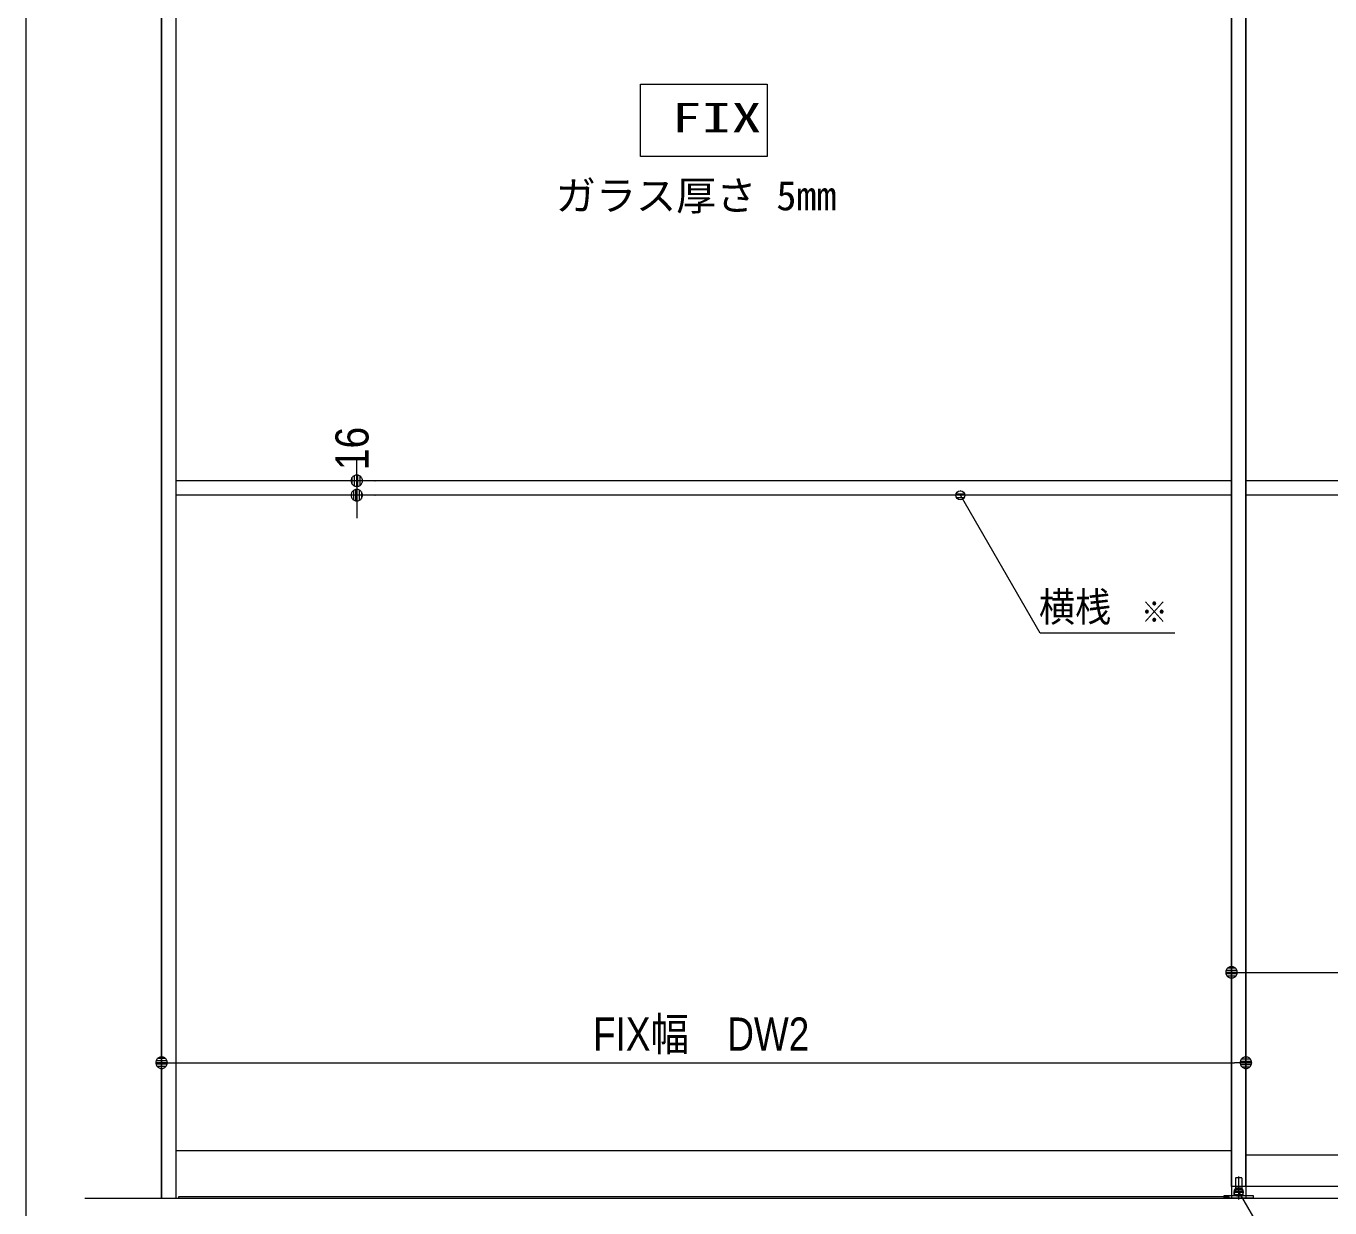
# Model space of a CAD drawing. Units: millimetres, scale not verified. Extents: x -6062 to 6062, y -3045 to 3045.
# Drawn here: x -5788 to -4345, y -2011 to -703 of the extents above; entities that cross this region are included whole.
import ezdxf
from ezdxf.enums import TextEntityAlignment as Align

# ---------------------------------------------------------------- set-up
doc = ezdxf.new("R2010")
doc.units = ezdxf.units.MM
doc.header["$LTSCALE"] = 20
for name, color, linetype, lineweight in [('0-0_2寸法-1', 7, 'Continuous', 9), ('0-1_0', 7, 'Continuous', 9), ('0-2_2寸法-2', 7, 'Continuous', 9), ('0-3_2寸法-3', 7, 'Continuous', 9), ('0-4_3一般', 7, 'Continuous', 9), ('0-5_1図面枠', 7, 'Continuous', 9)]:
    doc.layers.add(name, color=color, linetype=linetype, lineweight=lineweight)
doc.styles.add('ＭＳ ゴシック', font='')
doc.styles.add('ＭＳ Ｐゴシック', font='')
doc.styles.get('ＭＳ ゴシック').set_extended_font_data('MS Gothic')
doc.styles.get('ＭＳ Ｐゴシック').set_extended_font_data('MS PGothic')

# ---------------------------------------------------------------- blocks, each defined once
blk = doc.blocks.new('グループ-61')
at = {"layer": '0-4_3一般'}
for p, q in [((-77000, -40000), (-77000, 6840)), ((-78696.5, -40000), (20223.5, -40000))]:
    blk.add_line(p, q, dxfattribs=at)
blk = doc.blocks.new('グループ-62')
at = {"layer": '0-4_3一般'}
for p, q in [((-77000, 7000), (-77000, -40000)), ((-76680, -40000), (-76680, 6840)), ((-53320, 6840), (-53320, -40000)), ((-53000, 6840), (-53000, -40000)), ((-53320, -39740), (-53320, 6100)), ((-53000, -39740), (-53000, 6100)), ((-53320, -24120), (-76680, -24120)), ((-29640, -24120), (-53000, -24120)), ((-53320, -24440), (-76680, -24440)), ((-29640, -24440), (-53000, -24440)), ((-76680, -38940), (-53320, -38940)), ((-53000, -39040), (-29640, -39040)), ((-53160, -40027.8), (-53160, -39520)), ((-29320, -39740), (-53320, -39740)), ((-53235, -39560), (-53235, -39800)), ((-53235, -39800), (-53085, -39800)), ((-53086, -39800), (-53234, -39800)), ((-53234, -39800), (-53234, -39862)), ((-53095, -39550), (-53225, -39550)), ((-53086, -39800), (-53086, -39862)), ((-53085, -39800), (-53085, -39560)), ((-77000, -40000), (-53000, -40000)), ((-53370, -39970), (-76630, -39970)), ((-76630, -39970), (-76630, -40000)), ((-76630, -40000), (-53370, -40000)), ((-53480, -40000), (-53480, -39942)), ((-52840, -40000), (-53480, -40000)), ((-53370, -40000), (-53370, -39970)), ((-53260, -39922), (-53260, -39862)), ((-53260, -39922), (-53260, -39942)), ((-53060, -39922), (-53260, -39922)), ((-53060, -39922), (-53260, -39922)), ((-53120, -39862), (-53060, -39862)), ((-53060, -39922), (-53060, -39862)), ((-53060, -39942), (-52840, -39942)), ((-52840, -39942), (-52840, -40000))]:
    blk.add_line(p, q, dxfattribs=at)
for points in [[(-53480, -39942), (-53060, -39942), (-53060, -39922)], [(-53260, -39862), (-53200, -39862), (-53120, -39862)]]:
    blk.add_lwpolyline(points, dxfattribs=at)
for centre, start, end in [((-53225, -39560), 90, 180), ((-53095, -39560), 0, 90)]:
    blk.add_arc(centre, 10, start, end, dxfattribs=at)
blk = doc.blocks.new('グループ-63')
at = {"layer": '0-4_3一般'}
for name in ['グループ-61', 'グループ-62']:
    blk.add_blockref(name, (0, 0), dxfattribs=at)
blk = doc.blocks.new('_Dot')
at = {"layer": '0-1_0'}
for p, q in [((-10, 0), (-20, 0)), ((9.78, 2), (-9.78, 2)), ((7.99, 6), (-7.99, 6)), ((9.16, -3.98), (-9.16, -3.98)), ((6, -7.98), (-6, -7.98))]:
    blk.add_line(p, q, dxfattribs=at)
for points in [[(10, 0), (9.92, 1.25), (9.69, 2.49), (9.3, 3.68), (8.76, 4.82), (8.09, 5.88), (7.29, 6.85), (6.37, 7.71), (5.36, 8.44), (4.26, 9.05), (3.09, 9.51), (1.87, 9.82), (0.63, 9.98), (-0.63, 9.98), (-1.87, 9.82), (-3.09, 9.51), (-4.26, 9.05), (-5.36, 8.44), (-6.37, 7.71), (-7.29, 6.85), (-8.09, 5.88), (-8.76, 4.82), (-9.3, 3.68), (-9.69, 2.49), (-9.92, 1.25), (-10, 0), (0, 0)], [(-10, 0), (-9.92, -1.25), (-9.69, -2.49), (-9.3, -3.68), (-8.76, -4.82), (-8.09, -5.88), (-7.29, -6.85), (-6.37, -7.71), (-5.36, -8.44), (-4.26, -9.05), (-3.09, -9.51), (-1.87, -9.82), (-0.63, -9.98), (0.63, -9.98), (1.87, -9.82), (3.09, -9.51), (4.26, -9.05), (5.36, -8.44), (6.37, -7.71), (7.29, -6.85), (8.09, -5.88), (8.76, -4.82), (9.3, -3.68), (9.69, -2.49), (9.92, -1.25), (10, 0), (0, 0)]]:
    blk.add_lwpolyline(points, close=True, dxfattribs=at)
blk = doc.blocks.new('グループ-72')
at = {"layer": '0-5_1図面枠'}
blk.add_lwpolyline([(-80000, 55400), (80000, 55400), (80000, -55400), (-80000, -55400)], close=True, dxfattribs=at)
blk = doc.blocks.new('図面枠')
at = {"layer": '0-5_1図面枠'}
blk.add_blockref('グループ-72', (0, 0), dxfattribs=at)

msp = doc.modelspace()

# ---------------------------------------------------------------- linework, layer by layer
at = {"layer": '0-0_2寸法-1'}
for p, q in [((-4453.5, -1730), (-4453.3, -1730)), ((-4440.79, -1750), (-3266.21, -1750)), ((-5637.5, -1830), (-5637.3, -1830)), ((-4437.5, -1830), (-4437.3, -1830)), ((-5624.79, -1850), (-4450.21, -1850))]:
    msp.add_line(p, q, dxfattribs=at)
at = {"layer": '0-2_2寸法-2'}
for p, q in [((-5421.5, -1193.29), (-5421.5, -1180.58)), ((-5421.5, -1206), (-5421.5, -1222)), ((-5401.5, -1206), (-5401.3, -1206)), ((-5401.5, -1222), (-5401.3, -1222)), ((-5421.5, -1234.71), (-5421.5, -1247.42))]:
    msp.add_line(p, q, dxfattribs=at)
at = {"layer": '0-3_2寸法-3'}
for p, q in [((-4748.61, -1221.01), (-4758.39, -1221.01)), ((-4749.5, -1225.01), (-4757.5, -1225.01)), ((-4753.33, -1217.01), (-4753.67, -1217.01)), ((-4753.33, -1217.01), (-4753.67, -1217.01)), ((-4445.31, -1988.11), (-4445.69, -1988.11)), ((-4445.31, -1988.11), (-4445.69, -1988.11)), ((-4440.6, -1992.11), (-4450.4, -1992.11)), ((-4441.5, -1996.11), (-4449.5, -1996.11))]:
    msp.add_line(p, q, dxfattribs=at)
msp.add_lwpolyline([(-4967.5, -847), (-5107.5, -847), (-5107.5, -767), (-4967.5, -767)], close=True, dxfattribs=at)
for points in [[(-4516.16, -1374.84), (-4665.26, -1374.84), (-4753.5, -1222)], [(-4445.5, -1993.1), (-4297.18, -2250), (-3981.17, -2250)]]:
    msp.add_lwpolyline(points, dxfattribs=at)
for centre in [(-4753.5, -1222), (-4753.5, -1222), (-4445.5, -1993.1), (-4445.5, -1993.1)]:
    msp.add_circle(centre, 5.01, dxfattribs=at)

# ---------------------------------------------------------------- block references
at = {"layer": '0-0_2寸法-1', "xscale": 0.6356201, "yscale": 0.6356201, "rotation": 180}
for p in [(-4453.5, -1750), (-5637.5, -1850)]:
    msp.add_blockref('_Dot', p, dxfattribs=at)
at = {"layer": '0-0_2寸法-1', "xscale": 0.6356201, "yscale": 0.6356201}
msp.add_blockref('_Dot', (-4437.5, -1850), dxfattribs=at)
at = {"layer": '0-2_2寸法-2', "xscale": 0.6356201, "yscale": 0.6356201}
for p, rotation in [((-5421.5, -1206), 270), ((-5421.5, -1222), 90)]:
    msp.add_blockref('_Dot', p, dxfattribs=dict(at, rotation=rotation))
at = {"layer": '0-4_3一般', "xscale": 0.05, "yscale": 0.05}
msp.add_blockref('グループ-63', (-1787.5, 0), dxfattribs=at)
at = {"layer": '0-5_1図面枠', "xscale": 0.05, "yscale": 0.05}
msp.add_blockref('図面枠', (-1787.5, 0), dxfattribs=at)

# ---------------------------------------------------------------- texts
at = {"layer": '0-0_2寸法-1', "style": 'ＭＳ Ｐゴシック', "width": 0.85}
msp.add_text('FIX幅\u3000DW2', height=36.69, dxfattribs=at).set_placement((-5160, -1847.65), align=Align.BOTTOM_LEFT)
at = {"layer": '0-2_2寸法-2', "style": 'ＭＳ Ｐゴシック', "width": 0.9}
msp.add_text('16', height=36.66, rotation=90, dxfattribs=at).set_placement((-5397.53, -1194.33), align=Align.BOTTOM_LEFT)
at = {"layer": '0-3_2寸法-3', "style": 'ＭＳ ゴシック'}
for s, height, width, p in [('FIX', 32.55, 1.5, (-5073.25, -830.17)), ('横桟', 32.55, 0.9, (-4666.61, -1371.66)), ('※', 23.31, 0.9, (-4553.26, -1369.88))]:
    msp.add_text(s, height=height, dxfattribs=dict(at, width=width)).set_placement(p, align=Align.BOTTOM_LEFT)
msp.add_text('ガラス厚さ 5mm', height=32.55, dxfattribs=at).set_placement((-5201.29, -916.45), align=Align.BOTTOM_LEFT)

doc.saveas('drawing.dxf')
